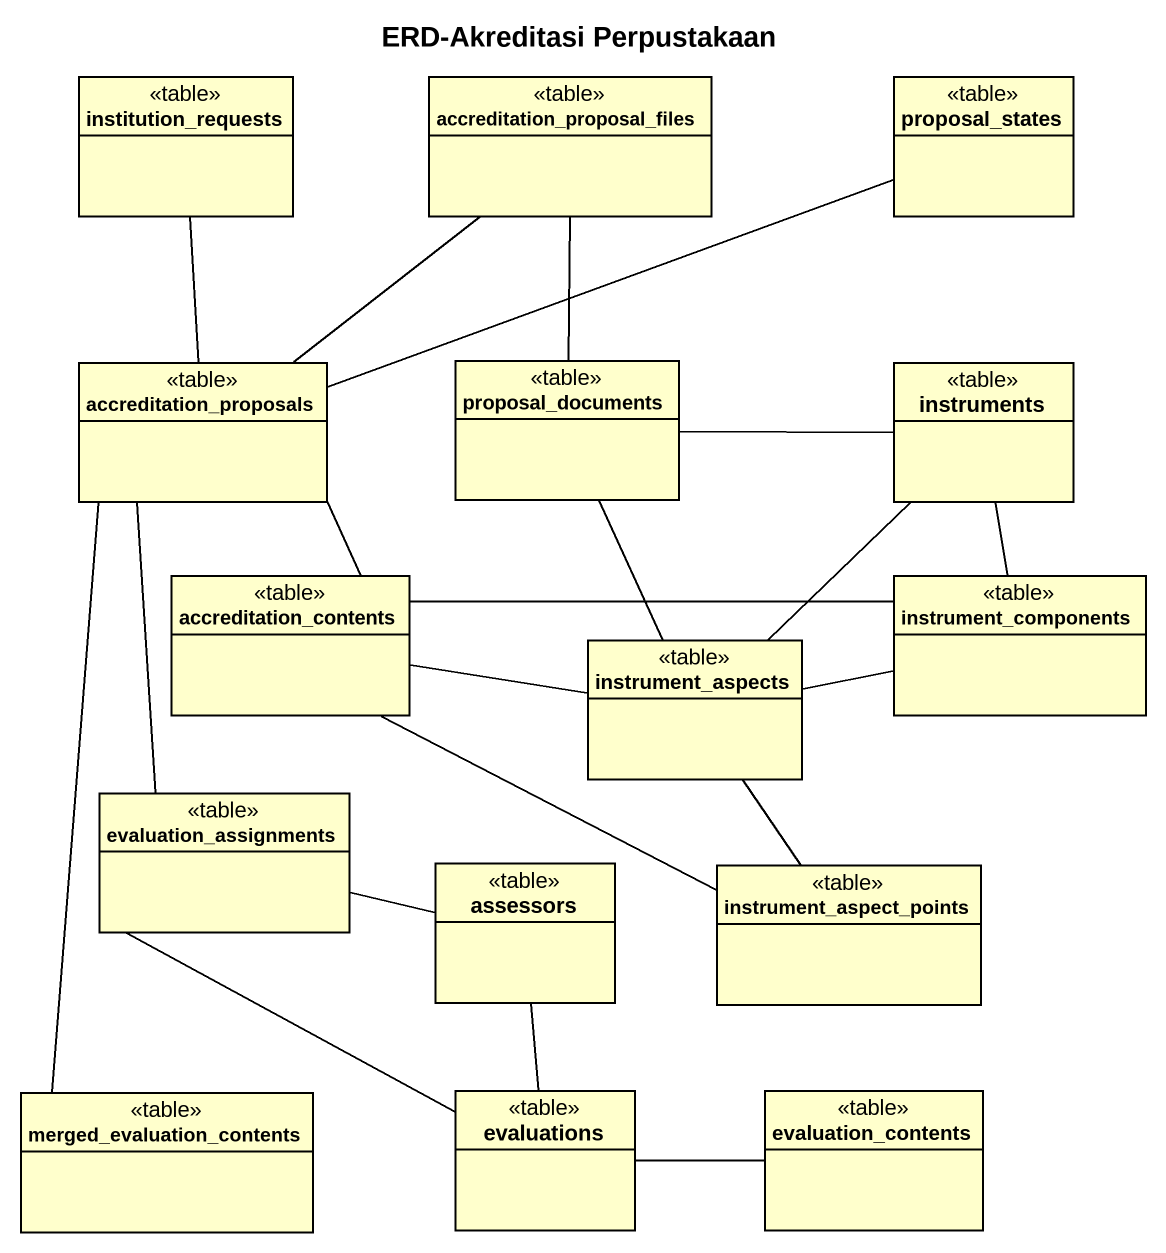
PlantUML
@startuml
title ERD-Akreditasi Perpustakaan
hide circle
hide empty members
class institution_requests <<table>>
class accreditation_proposal_files <<table>>
class proposal_states <<table>>
class accreditation_proposals <<table>>
class proposal_documents <<table>>
class instruments <<table>>
class accreditation_contents <<table>>
class instrument_components <<table>>
class instrument_aspects <<table>>
class evaluation_assignments <<table>>
class assessors <<table>>
class instrument_aspect_points <<table>>
class merged_evaluation_contents <<table>>
class evaluations <<table>>
class evaluation_contents <<table>>
accreditation_proposal_files -- accreditation_proposals
accreditation_proposal_files -- proposal_documents
accreditation_proposals -up- institution_requests
accreditation_proposals -right- proposal_states
proposal_documents -right- instruments
accreditation_contents -up- accreditation_proposals
accreditation_contents -right- instrument_components
accreditation_contents -right- instrument_aspects
accreditation_contents -right- instrument_aspect_points
instrument_components -up- instruments
instrument_aspects -up- proposal_documents
instrument_aspects -up- instruments
instrument_aspects -right- instrument_components
evaluation_assignments -up- accreditation_proposals
evaluation_assignments -right- assessors
instrument_aspect_points -up- instrument_aspects
merged_evaluation_contents -up- accreditation_proposals
evaluations -up- evaluation_assignments
evaluations -up- assessors
evaluation_contents -left- evaluations
@enduml
